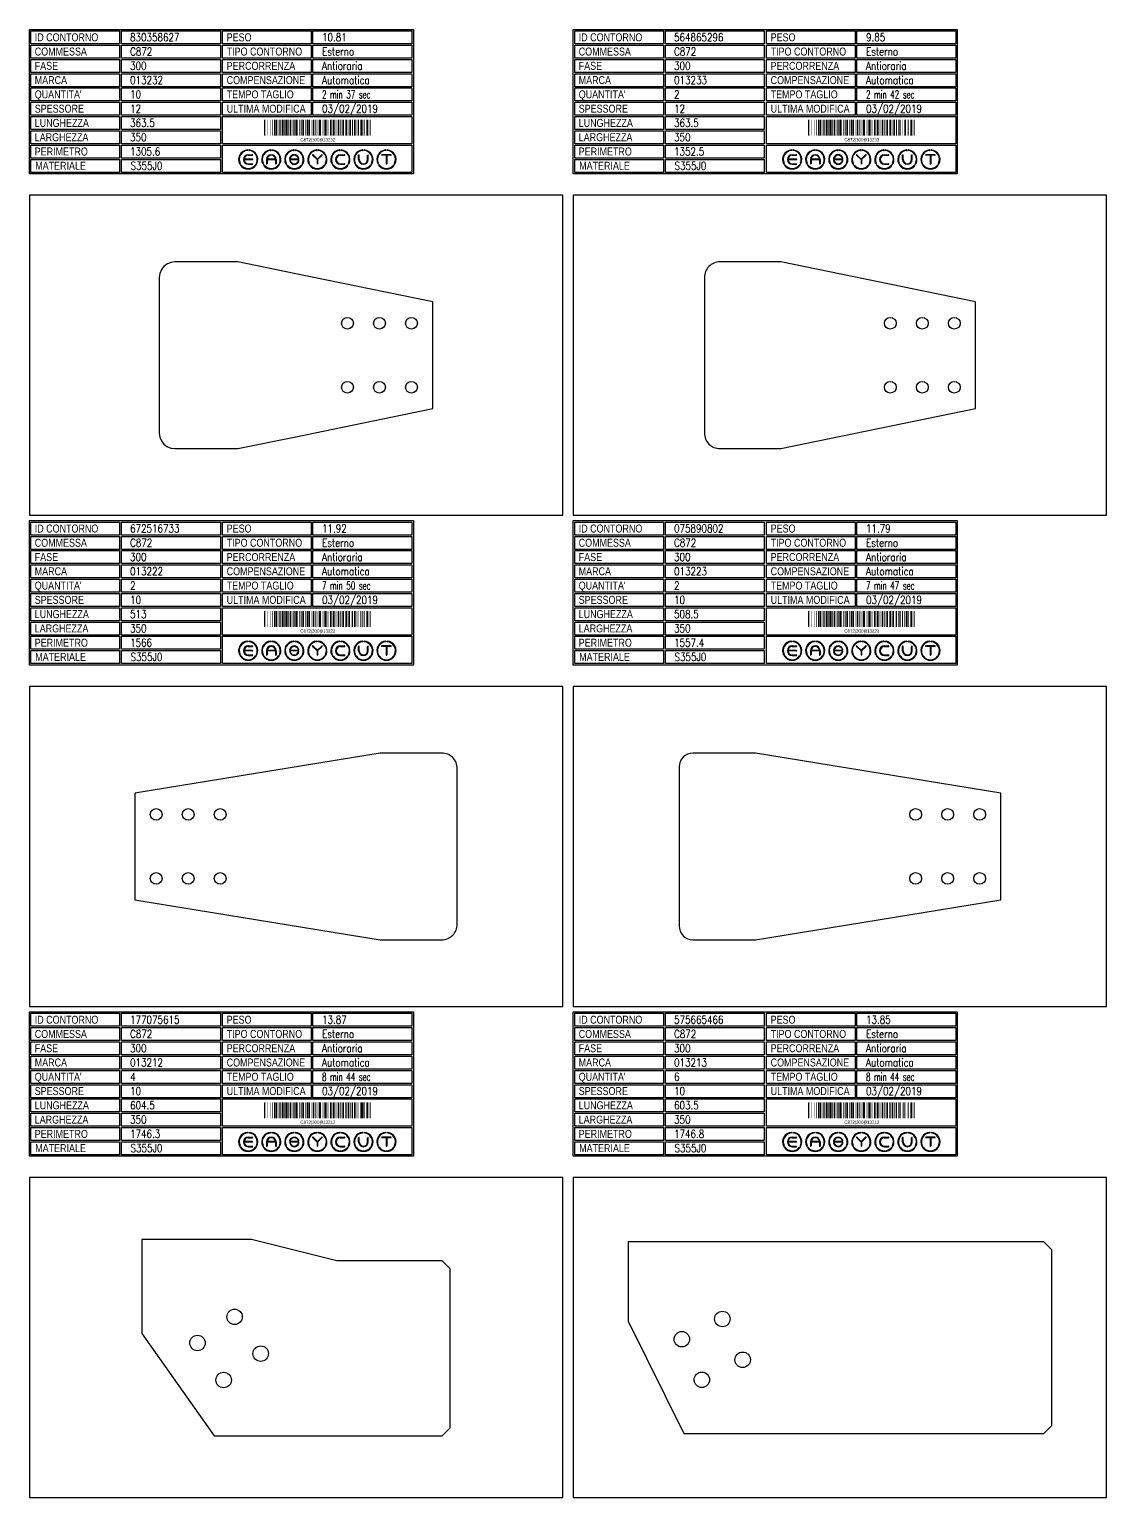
# Model space of a CAD drawing. Header units: millimetres. Extents: x 10000 to 53102, y 10000 to 35064.
# Drawn here: x 15100 to 17120, y 26175 to 28928 of the extents above; entities that cross this region are included whole.
import ezdxf
from ezdxf.enums import TextEntityAlignment as Align

# ---------------------------------------------------------------- set-up
doc = ezdxf.new("R2010")
doc.units = ezdxf.units.MM
doc.styles.add('EasyCutStyle', font='romans.shx', dxfattribs={"width": 0.8})
doc.styles.add('EasyCutStyle1', font='arial.ttf', dxfattribs={"width": 0.8})

# ---------------------------------------------------------------- blocks, each defined once
blk = doc.blocks.new('BlockShape01')
at = {"color": 253}
blk.add_lwpolyline([(0, 0), (720, 0), (720, -271), (0, -271)], close=True, dxfattribs=at)
at = {"color": 2}
for points in [[(3, -2.9), (169.3, -2.9), (169.3, -27.3), (3, -27.3)], [(3, -2.9), (169.3, -2.9), (169.3, -27.3), (3, -27.3)], [(361.9, -2.9), (528.3, -2.9), (528.3, -27.3), (361.9, -27.3)], [(3, -29.6), (169.3, -29.6), (169.3, -54), (3, -54)], [(361.9, -29.6), (528.3, -29.6), (528.3, -54), (361.9, -54)], [(3, -56.4), (169.3, -56.4), (169.3, -80.8), (3, -80.8)], [(361.9, -56.4), (528.3, -56.4), (528.3, -80.8), (361.9, -80.8)], [(3, -83.1), (169.3, -83.1), (169.3, -107.6), (3, -107.6)], [(3, -109.9), (169.3, -109.9), (169.3, -134.3), (3, -134.3)], [(361.9, -83.1), (528.3, -83.1), (528.3, -107.6), (361.9, -107.6)], [(361.9, -109.9), (528.3, -109.9), (528.3, -134.3), (361.9, -134.3)], [(3, -136.7), (169.3, -136.7), (169.3, -161.1), (3, -161.1)], [(361.9, -136.7), (528.3, -136.7), (528.3, -161.1), (361.9, -161.1)], [(3, -163.4), (169.3, -163.4), (169.3, -187.9), (3, -187.9)], [(3, -190.2), (169.3, -190.2), (169.3, -214.6), (3, -214.6)], [(3, -217), (169.3, -217), (169.3, -241.4), (3, -241.4)], [(3, -243.7), (169.3, -243.7), (169.3, -268.1), (3, -268.1)]]:
    blk.add_lwpolyline(points, close=True, dxfattribs=at)
at = {"color": 1}
for points in [[(172.7, -2.9), (358.1, -2.9), (358.1, -27.3), (172.7, -27.3)], [(531.6, -2.9), (717, -2.9), (717, -27.3), (531.6, -27.3)], [(172.7, -29.6), (358.1, -29.6), (358.1, -54), (172.7, -54)], [(531.6, -29.6), (717, -29.6), (717, -54), (531.6, -54)], [(172.7, -56.4), (358.1, -56.4), (358.1, -80.8), (172.7, -80.8)], [(531.6, -56.4), (717, -56.4), (717, -80.8), (531.6, -80.8)], [(172.7, -83.1), (358.1, -83.1), (358.1, -107.6), (172.7, -107.6)], [(172.7, -109.9), (358.1, -109.9), (358.1, -134.3), (172.7, -134.3)], [(531.6, -83.1), (717, -83.1), (717, -107.6), (531.6, -107.6)], [(531.6, -109.9), (717, -109.9), (717, -134.3), (531.6, -134.3)], [(172.7, -136.7), (358.1, -136.7), (358.1, -161.1), (172.7, -161.1)], [(531.6, -136.7), (717, -136.7), (717, -161.1), (531.6, -161.1)], [(172.7, -163.4), (358.1, -163.4), (358.1, -187.9), (172.7, -187.9)], [(361.9, -163.4), (717, -163.4), (717, -214.6), (361.9, -214.6)], [(172.7, -190.2), (358.1, -190.2), (358.1, -214.6), (172.7, -214.6)], [(172.7, -217), (358.1, -217), (358.1, -241.4), (172.7, -241.4)], [(361.9, -217), (717, -217), (717, -268.1), (361.9, -268.1)], [(172.7, -243.7), (358.1, -243.7), (358.1, -268.1), (172.7, -268.1)]]:
    blk.add_lwpolyline(points, close=True, dxfattribs=at)
at = {"color": 161, "style": 'EasyCutStyle1', "width": 0.8}
for s, p in [('ID CONTORNO', (10.1, -22.4)), ('PESO', (370, -22.4)), ('COMMESSA', (10.1, -49.1)), ('TIPO CONTORNO', (370, -49.1)), ('FASE', (10.1, -75.9)), ('PERCORRENZA', (370, -75.9)), ('MARCA', (10.1, -102.6)), ('COMPENSAZIONE', (370, -102.6)), ("QUANTITA'", (10.1, -129.4)), ('TEMPO TAGLIO', (370, -129.4)), ('SPESSORE', (10.1, -156.2)), ('ULTIMA MODIFICA', (370, -156.2)), ('LUNGHEZZA', (10.1, -182.9)), ('LARGHEZZA', (10.1, -209.7)), ('PERIMETRO', (10.1, -236.5)), ('MATERIALE', (11, -263.2))]:
    blk.add_text(s, height=15, dxfattribs=at).set_placement(p)
at = {"style": 'EasyCutStyle'}
for tag, p, width in [('IDSHAPE', (188.9, -22.4), 0.8), ('WEIGTHSHAPE', (548.8, -22.4), 0.8), ('ORDERSHAPE', (188.9, -49.1), 0.8), ('TYPESHAPE', (548.8, -49.1), 0.8), ('PHASESHAPE', (188.9, -75.9), 0.8), ('JOUSHAPE', (548.8, -75.9), 0.8), ('MKSHAPE', (188.9, -102.6), 0.8), ('COMPSHAPE', (548.8, -102.6), 0.8), ('QTASHAPE', (188.9, -129.4), 0.8), ('TIMECUTSHAPE', (548.8, -129.4), 0.65), ('TKSHAPE', (188.9, -156.2), 0.8), ('LASTMODIFYSHAPE', (548.8, -156.2), 0.8), ('LENGTHSHAPE', (188.9, -182.9), 0.8), ('HEIGHTSHAPE', (188.9, -209.7), 0.8), ('PERIMETERSHAPE', (188.9, -236.5), 0.8), ('MATSHAPE', (189.8, -263.2), 0.8)]:
    blk.add_attdef(tag, p, '', height=15, dxfattribs=dict(at, width=width))
blk = doc.blocks.new('Logo')
for color, points in [(140, [(-144.9, -7.2, -1), (-145.9, -7.6, -0.520567), (-131.2, 17.9, -1), (-131.1, 16.9, 0.520567)]), (256, [(-121.7, 0.5), (-137.5, 0.5, -0.394366), (-129.6, 7.9), (-121.7, 7.9, 1), (-121.7, 9), (-129.6, 9, 1), (-129.6, -9), (-121.7, -9, 1), (-121.7, -7.9), (-129.6, -7.9, -0.394366), (-137.5, -0.5), (-121.7, -0.5, 1)]), (140, [(-114.3, -7.2, 1), (-113.3, -7.6, 0.520567), (-128, 17.9, 0.916853), (-128.2, 16.9, 0.043377), (-128.1, 16.9, -0.520567)]), (140, [(-101.7, -7.2, -1), (-102.7, -7.6, -0.520567), (-88, 17.9, -1), (-87.9, 16.9, 0.520567)]), (140, [(-71.1, -7.2, 1), (-70.1, -7.6, 0.520567), (-84.8, 17.9, 1), (-84.9, 16.9, -0.520567)]), (140, [(-58.5, -7.2, -1), (-59.5, -7.6, -0.520567), (-44.8, 17.9, -1), (-44.7, 16.9, 0.520567)]), (256, [(-36.6, -0.5, -0.486114), (-35.5, -1.9, -0.776377), (-50.9, -2, 1), (-51.9, -2.3, 0.776377), (-34.5, -2.1, 0.486114), (-36.6, 0.5), (-49.8, 0.5, -0.486114), (-50.9, 1.9, -0.776377), (-35.5, 2, 1), (-34.5, 2.3, 0.776377), (-51.9, 2.1, 0.486114), (-49.8, -0.5)]), (140, [(-27.9, -7.2, 1), (-26.9, -7.6, 0.520567), (-41.6, 17.9, 1), (-41.7, 16.9, -0.520567)]), (140, [(-15.3, -7.2, -1), (-16.3, -7.6, -0.520567), (-1.6, 17.9, -1), (-1.5, 16.9, 0.520567)]), (256, [(0, 0.8), (-8.1, 8.8, 1), (-8.8, 8.1), (-0.5, -0.2), (-0.5, -7.9, 1), (0.5, -7.9), (0.5, -0.2), (8.8, 8.1, 1), (8.1, 8.8)]), (140, [(15.3, -7.2, 1), (16.3, -7.6, 0.520567), (1.6, 17.9, 1), (1.5, 16.9, -0.520567)]), (140, [(27.9, -7.2, -1), (26.9, -7.6, -0.520567), (41.6, 17.9, -1), (41.7, 16.9, 0.520567)]), (256, [(43.2, -9), (51.1, -9, 1), (51.1, -7.9), (43.2, -7.9, -1), (43.2, 7.9), (51.1, 7.9, 1), (51.1, 9), (43.2, 9, 1)]), (140, [(58.5, -7.2, 1), (59.5, -7.6, 0.520567), (44.8, 17.9, 1), (44.7, 16.9, -0.520567)]), (140, [(71.1, -7.2, -1), (70.1, -7.6, -0.520567), (84.8, 17.9, -1), (84.9, 16.9, 0.520567)]), (256, [(78.5, 0), (78.5, 7.9, 1), (77.4, 7.9), (77.4, 0, 1), (95.4, 0), (95.4, 7.9, 1), (94.3, 7.9), (94.3, 0, -1)]), (140, [(101.7, -7.2, 1), (102.7, -7.6, 0.520567), (88, 17.9, 1), (87.9, 16.9, -0.520567)]), (140, [(114.3, -7.2, -1), (113.3, -7.6, -0.520567), (128, 17.9, -1), (128.1, 16.9, 0.520567)]), (256, [(121.1, 9, 1), (121.1, 7.9), (129.1, 7.9), (129.1, -7.9, 1), (130.1, -7.9), (130.1, 7.9), (138.1, 7.9, 1), (138.1, 9)]), (140, [(144.9, -7.2, 1), (145.9, -7.6, 0.520567), (131.2, 17.9, 1), (131.1, 16.9, -0.520567)]), (140, [(-114.9, -10.3, 1), (-115.7, -9.7, -0.520567), (-143.5, -9.7, 1), (-144.3, -10.3, 0.520567)]), (140, [(-71.7, -10.3, 1), (-72.5, -9.7, -0.520567), (-100.3, -9.7, 1), (-101.1, -10.3, 0.520567)]), (140, [(-28.5, -10.3, 1), (-29.3, -9.7, -0.520567), (-57.1, -9.7, 1), (-57.9, -10.3, 0.520567)]), (140, [(14.7, -10.3, 1), (13.9, -9.7, -0.520567), (-13.9, -9.7, 1), (-14.7, -10.3, 0.520567)]), (140, [(57.9, -10.3, 1), (57.1, -9.7, -0.520567), (29.3, -9.7, 1), (28.5, -10.3, 0.520567)]), (140, [(101.1, -10.3, 1), (100.3, -9.7, -0.520567), (72.5, -9.7, 1), (71.7, -10.3, 0.520567)]), (140, [(144.3, -10.3, 1), (143.5, -9.7, -0.520567), (115.7, -9.7, 1), (114.9, -10.3, 0.520567)])]:
    blk.add_hatch(color=color).paths.add_polyline_path(points)
h = blk.add_hatch(color=256)
h.paths.add_polyline_path([(-78.5, -0.5), (-78.5, -7.9, 1), (-77.4, -7.9), (-77.4, 0, 1), (-95.4, 0), (-95.4, -7.9, 1), (-94.3, -7.9), (-94.3, -0.5)])
h.paths.add_polyline_path([(-94.3, 0.5, -0.933992), (-78.5, 0.5)], flags=16)
for p, q in [((-121.7, 0.5), (-137.5, 0.5)), ((-129.6, 9), (-121.7, 9)), ((-129.6, 7.9), (-121.7, 7.9)), ((-95.4, 0), (-95.4, -7.9)), ((-78.5, 0.5), (-94.3, 0.5)), ((-77.4, 0), (-77.4, -7.9)), ((-36.6, 0.5), (-49.8, 0.5)), ((-0.5, -0.2), (-8.8, 8.1)), ((0, 0.8), (-8.1, 8.8)), ((0, 0.8), (8.1, 8.8)), ((0.5, -0.2), (8.8, 8.1)), ((43.2, 9), (51.1, 9)), ((43.2, 7.9), (51.1, 7.9)), ((77.4, 0), (77.4, 7.9)), ((78.5, 0), (78.5, 7.9)), ((94.3, 0), (94.3, 7.9)), ((95.4, 0), (95.4, 7.9)), ((138.1, 9), (121.1, 9)), ((129.1, 7.9), (121.1, 7.9)), ((129.1, 7.9), (129.1, -7.9)), ((130.1, 7.9), (130.1, -7.9)), ((138.1, 7.9), (130.1, 7.9)), ((-121.7, -0.5), (-137.5, -0.5)), ((-129.6, -7.9), (-121.7, -7.9)), ((-129.6, -9), (-121.7, -9)), ((-94.3, -0.5), (-94.3, -7.9)), ((-78.5, -0.5), (-94.3, -0.5)), ((-78.5, -0.5), (-78.5, -7.9)), ((-36.6, -0.5), (-49.8, -0.5)), ((-0.5, -0.2), (-0.5, -7.9)), ((0.5, -0.2), (0.5, -7.9)), ((43.2, -7.9), (51.1, -7.9)), ((43.2, -9), (51.1, -9))]:
    blk.add_line(p, q)
at = {"color": 140}
for centre, radius, start, end in [((-129.6, 0), 18, 95, 205), ((-129.6, 0), 16.9, 95, 205), ((-131.1, 17.4), 0.54, 275, 95), ((-128.1, 17.4), 0.54, 85, 265), ((-129.6, 0), 16.9, 335, 85), ((-129.6, 0), 18, 335, 85), ((-86.4, 0), 18, 95, 205), ((-86.4, 0), 16.9, 95, 205), ((-87.9, 17.4), 0.54, 275, 95), ((-84.9, 17.4), 0.54, 85, 265), ((-86.4, 0), 16.9, 335, 85), ((-86.4, 0), 18, 335, 85), ((-43.2, 0), 18, 95, 205), ((-43.2, 0), 16.9, 95, 205), ((-44.7, 17.4), 0.54, 275, 95), ((-41.7, 17.4), 0.54, 85, 265), ((-43.2, 0), 16.9, 335, 85), ((-43.2, 0), 18, 335, 85), ((0, 0), 18, 95, 205), ((0, 0), 16.9, 95, 205), ((-1.5, 17.4), 0.54, 275, 95), ((1.5, 17.4), 0.54, 85, 265), ((0, 0), 16.9, 335, 85), ((0, 0), 18, 335, 85), ((43.2, 0), 18, 95, 205), ((43.2, 0), 16.9, 95, 205), ((41.7, 17.4), 0.54, 275, 95), ((44.7, 17.4), 0.54, 85, 265), ((43.2, 0), 16.9, 335, 85), ((43.2, 0), 18, 335, 85), ((86.4, 0), 18, 95, 205), ((86.4, 0), 16.9, 95, 205), ((84.9, 17.4), 0.54, 275, 95), ((87.9, 17.4), 0.54, 85, 265), ((86.4, 0), 16.9, 335, 85), ((86.4, 0), 18, 335, 85), ((129.6, 0), 18, 95, 205), ((129.6, 0), 16.9, 95, 205), ((128.1, 17.4), 0.54, 275, 95), ((131.1, 17.4), 0.54, 85, 265), ((129.6, 0), 16.9, 335, 85), ((129.6, 0), 18, 335, 85), ((-145.4, -7.4), 0.54, 205, 25), ((-143.9, -10), 0.54, 35, 215), ((-129.6, 0), 18, 215, 325), ((-129.6, 0), 16.9, 215, 325), ((-115.3, -10), 0.54, 325, 145), ((-113.8, -7.4), 0.54, 155, 335), ((-102.2, -7.4), 0.54, 205, 25), ((-100.7, -10), 0.54, 35, 215), ((-86.4, 0), 18, 215, 325), ((-86.4, 0), 16.9, 215, 325), ((-72.1, -10), 0.54, 325, 145), ((-70.6, -7.4), 0.54, 155, 335), ((-59, -7.4), 0.54, 205, 25), ((-57.5, -10), 0.54, 35, 215), ((-43.2, 0), 18, 215, 325), ((-43.2, 0), 16.9, 215, 325), ((-28.9, -10), 0.54, 325, 145), ((-27.4, -7.4), 0.54, 155, 335), ((-15.8, -7.4), 0.54, 205, 25), ((-14.3, -10), 0.54, 35, 215), ((0, 0), 18, 215, 325), ((0, 0), 16.9, 215, 325), ((14.3, -10), 0.54, 325, 145), ((15.8, -7.4), 0.54, 155, 335), ((27.4, -7.4), 0.54, 205, 25), ((28.9, -10), 0.54, 35, 215), ((43.2, 0), 18, 215, 325), ((43.2, 0), 16.9, 215, 325), ((57.5, -10), 0.54, 325, 145), ((59, -7.4), 0.54, 155, 335), ((70.6, -7.4), 0.54, 205, 25), ((72.1, -10), 0.54, 35, 215), ((86.4, 0), 18, 215, 325), ((86.4, 0), 16.9, 215, 325), ((100.7, -10), 0.54, 325, 145), ((102.2, -7.4), 0.54, 155, 335), ((113.8, -7.4), 0.54, 205, 25), ((115.3, -10), 0.54, 35, 215), ((129.6, 0), 18, 215, 325), ((129.6, 0), 16.9, 215, 325), ((143.9, -10), 0.54, 325, 145), ((145.4, -7.4), 0.54, 155, 335)]:
    blk.add_arc(centre, radius, start, end, dxfattribs=at)
for centre, radius, start, end in [((-129.6, 0), 9, 90, 270), ((-129.6, 0), 7.92, 90, 176.0904), ((-121.7, 8.5), 0.54, 270, 90), ((-121.7, 0), 0.54, 270, 90), ((-86.4, 0), 9, 0, 180), ((-86.4, 0), 7.92, 3.9096, 176.0904), ((-49.8, 1.6), 2.16, 166.2998, 270), ((-43.2, 0), 9, 15, 166.2998), ((-43.2, 0), 7.92, 15, 166.2998), ((-49.8, 1.6), 1.08, 166.2998, 270), ((-36.6, -1.6), 2.16, 346.2998, 90), ((-35, 2.2), 0.54, 195, 15), ((-8.5, 8.5), 0.54, 45, 225), ((8.5, 8.5), 0.54, 315, 135), ((43.2, 0), 9, 90, 270), ((43.2, 0), 7.92, 90, 270), ((51.1, 8.5), 0.54, 270, 90), ((77.9, 7.9), 0.54, 0, 180), ((86.4, 0), 9, 180, 0), ((86.4, 0), 7.92, 180, 0), ((94.9, 7.9), 0.54, 0, 180), ((121.1, 8.5), 0.54, 90, 270), ((138.1, 8.5), 0.54, 270, 90), ((-129.6, 0), 7.92, 183.9096, 270), ((-121.7, -8.5), 0.54, 270, 90), ((-94.9, -7.9), 0.54, 180, 0), ((-77.9, -7.9), 0.54, 180, 0), ((-51.4, -2.2), 0.54, 15, 195), ((-43.2, 0), 9, 195, 346.2998), ((-43.2, 0), 7.92, 195, 346.2998), ((-36.6, -1.6), 1.08, 346.2998, 90), ((0, -7.9), 0.54, 180, 0), ((51.1, -8.5), 0.54, 270, 90), ((129.6, -7.9), 0.54, 180, 0)]:
    blk.add_arc(centre, radius, start, end)
blk = doc.blocks.new('177075615_128', base_point=(342.3, -345))
at = {"linetype": 'Continuous'}
for points, const_width in [([(343.3, -345), (343.3, -315)], 2), ([(345.8, -345), (345.8, -315)], 1), ([(348.8, -345), (348.8, -315)], 1), ([(353.8, -345), (353.8, -315)], 1), ([(357.8, -345), (357.8, -315)], 1), ([(362.3, -345), (362.3, -315)], 2), ([(365.8, -345), (365.8, -315)], 3), ([(368.8, -345), (368.8, -315)], 1), ([(372.3, -345), (372.3, -315)], 2), ([(376.8, -345), (376.8, -315)], 3), ([(380.3, -345), (380.3, -315)], 2), ([(383.8, -345), (383.8, -315)], 3), ([(387.3, -345), (387.3, -315)], 2), ([(391.8, -345), (391.8, -315)], 3), ([(395.8, -345), (395.8, -315)], 1), ([(397.8, -345), (397.8, -315)], 1), ([(399.8, -345), (399.8, -315)], 1), ([(403.3, -345), (403.3, -315)], 4), ([(409.3, -345), (409.3, -315)], 2), ([(412.8, -345), (412.8, -315)], 1), ([(415.8, -345), (415.8, -315)], 3), ([(419.8, -345), (419.8, -315)], 1), ([(423.8, -345), (423.8, -315)], 3), ([(427.3, -345), (427.3, -315)], 2), ([(430.8, -345), (430.8, -315)], 1), ([(434.8, -345), (434.8, -315)], 3), ([(438.3, -345), (438.3, -315)], 2), ([(441.8, -345), (441.8, -315)], 1), ([(443.8, -345), (443.8, -315)], 1), ([(447.3, -345), (447.3, -315)], 4), ([(452.8, -345), (452.8, -315)], 1), ([(456.8, -345), (456.8, -315)], 3), ([(460.3, -345), (460.3, -315)], 2), ([(463.8, -345), (463.8, -315)], 1), ([(467.8, -345), (467.8, -315)], 3), ([(472.3, -345), (472.3, -315)], 2), ([(475.3, -345), (475.3, -315)], 2), ([(478.8, -345), (478.8, -315)], 1), ([(481.8, -345), (481.8, -315)], 3), ([(486.3, -345), (486.3, -315)], 2), ([(490.8, -345), (490.8, -315)], 3), ([(494.8, -345), (494.8, -315)], 1), ([(496.8, -345), (496.8, -315)], 1), ([(500.8, -345), (500.8, -315)], 3), ([(505.3, -345), (505.3, -315)], 2), ([(508.3, -345), (508.3, -315)], 2), ([(512.8, -345), (512.8, -315)], 3), ([(516.8, -345), (516.8, -315)], 1), ([(518.8, -345), (518.8, -315)], 1), ([(522.8, -345), (522.8, -315)], 1), ([(526.3, -345), (526.3, -315)], 4), ([(530.3, -345), (530.3, -315)], 2), ([(535.8, -345), (535.8, -315)], 3), ([(538.8, -345), (538.8, -315)], 1), ([(541.3, -345), (541.3, -315)], 2)]:
    blk.add_lwpolyline(points, dxfattribs=dict(at, const_width=const_width))
blk.add_text('C872|300|013212', height=6).set_placement((443.3, -355.5), align=Align.CENTER)
blk = doc.blocks.new('575665466_128', base_point=(341.7, -345))
at = {"linetype": 'Continuous'}
for points, const_width in [([(342.7, -345), (342.7, -315)], 2), ([(345.2, -345), (345.2, -315)], 1), ([(348.2, -345), (348.2, -315)], 1), ([(353.2, -345), (353.2, -315)], 1), ([(357.2, -345), (357.2, -315)], 1), ([(361.7, -345), (361.7, -315)], 2), ([(365.2, -345), (365.2, -315)], 3), ([(368.2, -345), (368.2, -315)], 1), ([(371.7, -345), (371.7, -315)], 2), ([(376.2, -345), (376.2, -315)], 3), ([(379.7, -345), (379.7, -315)], 2), ([(383.2, -345), (383.2, -315)], 3), ([(386.7, -345), (386.7, -315)], 2), ([(391.2, -345), (391.2, -315)], 3), ([(395.2, -345), (395.2, -315)], 1), ([(397.2, -345), (397.2, -315)], 1), ([(399.2, -345), (399.2, -315)], 1), ([(402.7, -345), (402.7, -315)], 4), ([(408.7, -345), (408.7, -315)], 2), ([(412.2, -345), (412.2, -315)], 1), ([(415.2, -345), (415.2, -315)], 3), ([(419.2, -345), (419.2, -315)], 1), ([(423.2, -345), (423.2, -315)], 3), ([(426.7, -345), (426.7, -315)], 2), ([(430.2, -345), (430.2, -315)], 1), ([(434.2, -345), (434.2, -315)], 3), ([(437.7, -345), (437.7, -315)], 2), ([(441.2, -345), (441.2, -315)], 1), ([(443.2, -345), (443.2, -315)], 1), ([(446.7, -345), (446.7, -315)], 4), ([(452.2, -345), (452.2, -315)], 1), ([(456.2, -345), (456.2, -315)], 3), ([(459.7, -345), (459.7, -315)], 2), ([(463.2, -345), (463.2, -315)], 1), ([(467.2, -345), (467.2, -315)], 3), ([(471.7, -345), (471.7, -315)], 2), ([(474.7, -345), (474.7, -315)], 2), ([(478.2, -345), (478.2, -315)], 1), ([(481.2, -345), (481.2, -315)], 3), ([(485.7, -345), (485.7, -315)], 2), ([(490.2, -345), (490.2, -315)], 3), ([(494.2, -345), (494.2, -315)], 1), ([(496.2, -345), (496.2, -315)], 1), ([(500.2, -345), (500.2, -315)], 3), ([(504.7, -345), (504.7, -315)], 2), ([(507.7, -345), (507.7, -315)], 2), ([(511.2, -345), (511.2, -315)], 1), ([(514.2, -345), (514.2, -315)], 3), ([(518.2, -345), (518.2, -315)], 1), ([(521.7, -345), (521.7, -315)], 2), ([(525.2, -345), (525.2, -315)], 1), ([(529.7, -345), (529.7, -315)], 2), ([(535.2, -345), (535.2, -315)], 3), ([(538.2, -345), (538.2, -315)], 1), ([(540.7, -345), (540.7, -315)], 2)]:
    blk.add_lwpolyline(points, dxfattribs=dict(at, const_width=const_width))
blk.add_text('C872|300|013213', height=6).set_placement((442.7, -355.5), align=Align.CENTER)
blk = doc.blocks.new('672516733_128', base_point=(296.5, -345))
at = {"linetype": 'Continuous'}
for points, const_width in [([(297.5, -345), (297.5, -315)], 2), ([(300, -345), (300, -315)], 1), ([(303, -345), (303, -315)], 1), ([(308, -345), (308, -315)], 1), ([(312, -345), (312, -315)], 1), ([(316.5, -345), (316.5, -315)], 2), ([(320, -345), (320, -315)], 3), ([(323, -345), (323, -315)], 1), ([(326.5, -345), (326.5, -315)], 2), ([(331, -345), (331, -315)], 3), ([(334.5, -345), (334.5, -315)], 2), ([(338, -345), (338, -315)], 3), ([(341.5, -345), (341.5, -315)], 2), ([(346, -345), (346, -315)], 3), ([(350, -345), (350, -315)], 1), ([(352, -345), (352, -315)], 1), ([(354, -345), (354, -315)], 1), ([(357.5, -345), (357.5, -315)], 4), ([(363.5, -345), (363.5, -315)], 2), ([(367, -345), (367, -315)], 1), ([(370, -345), (370, -315)], 3), ([(374, -345), (374, -315)], 1), ([(378, -345), (378, -315)], 3), ([(381.5, -345), (381.5, -315)], 2), ([(385, -345), (385, -315)], 1), ([(389, -345), (389, -315)], 3), ([(392.5, -345), (392.5, -315)], 2), ([(396, -345), (396, -315)], 1), ([(398, -345), (398, -315)], 1), ([(401.5, -345), (401.5, -315)], 4), ([(407, -345), (407, -315)], 1), ([(411, -345), (411, -315)], 3), ([(414.5, -345), (414.5, -315)], 2), ([(418, -345), (418, -315)], 1), ([(422, -345), (422, -315)], 3), ([(426.5, -345), (426.5, -315)], 2), ([(429.5, -345), (429.5, -315)], 2), ([(433, -345), (433, -315)], 1), ([(436, -345), (436, -315)], 3), ([(440.5, -345), (440.5, -315)], 2), ([(445, -345), (445, -315)], 3), ([(449, -345), (449, -315)], 1), ([(451.5, -345), (451.5, -315)], 2), ([(456, -345), (456, -315)], 3), ([(460, -345), (460, -315)], 1), ([(462.5, -345), (462.5, -315)], 2), ([(467, -345), (467, -315)], 3), ([(471, -345), (471, -315)], 1), ([(473, -345), (473, -315)], 1), ([(477, -345), (477, -315)], 1), ([(480.5, -345), (480.5, -315)], 2), ([(484.5, -345), (484.5, -315)], 2), ([(490, -345), (490, -315)], 3), ([(493, -345), (493, -315)], 1), ([(495.5, -345), (495.5, -315)], 2)]:
    blk.add_lwpolyline(points, dxfattribs=dict(at, const_width=const_width))
blk.add_text('C872|300|013222', height=6).set_placement((397.5, -355.5), align=Align.CENTER)
blk = doc.blocks.new('075890802_128', base_point=(294.2, -345))
at = {"linetype": 'Continuous'}
for points, const_width in [([(295.2, -345), (295.2, -315)], 2), ([(297.7, -345), (297.7, -315)], 1), ([(300.7, -345), (300.7, -315)], 1), ([(305.7, -345), (305.7, -315)], 1), ([(309.7, -345), (309.7, -315)], 1), ([(314.2, -345), (314.2, -315)], 2), ([(317.7, -345), (317.7, -315)], 3), ([(320.7, -345), (320.7, -315)], 1), ([(324.2, -345), (324.2, -315)], 2), ([(328.7, -345), (328.7, -315)], 3), ([(332.2, -345), (332.2, -315)], 2), ([(335.7, -345), (335.7, -315)], 3), ([(339.2, -345), (339.2, -315)], 2), ([(343.7, -345), (343.7, -315)], 3), ([(347.7, -345), (347.7, -315)], 1), ([(349.7, -345), (349.7, -315)], 1), ([(351.7, -345), (351.7, -315)], 1), ([(355.2, -345), (355.2, -315)], 4), ([(361.2, -345), (361.2, -315)], 2), ([(364.7, -345), (364.7, -315)], 1), ([(367.7, -345), (367.7, -315)], 3), ([(371.7, -345), (371.7, -315)], 1), ([(375.7, -345), (375.7, -315)], 3), ([(379.2, -345), (379.2, -315)], 2), ([(382.7, -345), (382.7, -315)], 1), ([(386.7, -345), (386.7, -315)], 3), ([(390.2, -345), (390.2, -315)], 2), ([(393.7, -345), (393.7, -315)], 1), ([(395.7, -345), (395.7, -315)], 1), ([(399.2, -345), (399.2, -315)], 4), ([(404.7, -345), (404.7, -315)], 1), ([(408.7, -345), (408.7, -315)], 3), ([(412.2, -345), (412.2, -315)], 2), ([(415.7, -345), (415.7, -315)], 1), ([(419.7, -345), (419.7, -315)], 3), ([(424.2, -345), (424.2, -315)], 2), ([(427.2, -345), (427.2, -315)], 2), ([(430.7, -345), (430.7, -315)], 1), ([(433.7, -345), (433.7, -315)], 3), ([(438.2, -345), (438.2, -315)], 2), ([(442.7, -345), (442.7, -315)], 3), ([(446.7, -345), (446.7, -315)], 1), ([(449.2, -345), (449.2, -315)], 2), ([(453.7, -345), (453.7, -315)], 3), ([(457.7, -345), (457.7, -315)], 1), ([(460.2, -345), (460.2, -315)], 2), ([(463.7, -345), (463.7, -315)], 1), ([(466.7, -345), (466.7, -315)], 3), ([(471.2, -345), (471.2, -315)], 2), ([(474.7, -345), (474.7, -315)], 1), ([(478.7, -345), (478.7, -315)], 3), ([(482.2, -345), (482.2, -315)], 2), ([(487.7, -345), (487.7, -315)], 3), ([(490.7, -345), (490.7, -315)], 1), ([(493.2, -345), (493.2, -315)], 2)]:
    blk.add_lwpolyline(points, dxfattribs=dict(at, const_width=const_width))
blk.add_text('C872|300|013223', height=6).set_placement((395.2, -355.5), align=Align.CENTER)
blk = doc.blocks.new('830358627_128', base_point=(221.8, -345))
at = {"linetype": 'Continuous'}
for points, const_width in [([(222.8, -345), (222.8, -315)], 2), ([(225.3, -345), (225.3, -315)], 1), ([(228.3, -345), (228.3, -315)], 1), ([(233.3, -345), (233.3, -315)], 1), ([(237.3, -345), (237.3, -315)], 1), ([(241.8, -345), (241.8, -315)], 2), ([(245.3, -345), (245.3, -315)], 3), ([(248.3, -345), (248.3, -315)], 1), ([(251.8, -345), (251.8, -315)], 2), ([(256.3, -345), (256.3, -315)], 3), ([(259.8, -345), (259.8, -315)], 2), ([(263.3, -345), (263.3, -315)], 3), ([(266.8, -345), (266.8, -315)], 2), ([(271.3, -345), (271.3, -315)], 3), ([(275.3, -345), (275.3, -315)], 1), ([(277.3, -345), (277.3, -315)], 1), ([(279.3, -345), (279.3, -315)], 1), ([(282.8, -345), (282.8, -315)], 4), ([(288.8, -345), (288.8, -315)], 2), ([(292.3, -345), (292.3, -315)], 1), ([(295.3, -345), (295.3, -315)], 3), ([(299.3, -345), (299.3, -315)], 1), ([(303.3, -345), (303.3, -315)], 3), ([(306.8, -345), (306.8, -315)], 2), ([(310.3, -345), (310.3, -315)], 1), ([(314.3, -345), (314.3, -315)], 3), ([(317.8, -345), (317.8, -315)], 2), ([(321.3, -345), (321.3, -315)], 1), ([(323.3, -345), (323.3, -315)], 1), ([(326.8, -345), (326.8, -315)], 4), ([(332.3, -345), (332.3, -315)], 1), ([(336.3, -345), (336.3, -315)], 3), ([(339.8, -345), (339.8, -315)], 2), ([(343.3, -345), (343.3, -315)], 1), ([(347.3, -345), (347.3, -315)], 3), ([(351.8, -345), (351.8, -315)], 2), ([(354.8, -345), (354.8, -315)], 2), ([(358.3, -345), (358.3, -315)], 1), ([(361.3, -345), (361.3, -315)], 3), ([(365.8, -345), (365.8, -315)], 2), ([(370.3, -345), (370.3, -315)], 3), ([(374.3, -345), (374.3, -315)], 1), ([(376.8, -345), (376.8, -315)], 2), ([(380.3, -345), (380.3, -315)], 1), ([(383.3, -345), (383.3, -315)], 3), ([(387.8, -345), (387.8, -315)], 2), ([(392.3, -345), (392.3, -315)], 3), ([(396.3, -345), (396.3, -315)], 1), ([(398.8, -345), (398.8, -315)], 2), ([(402.3, -345), (402.3, -315)], 1), ([(405.3, -345), (405.3, -315)], 3), ([(409.8, -345), (409.8, -315)], 2), ([(415.3, -345), (415.3, -315)], 3), ([(418.3, -345), (418.3, -315)], 1), ([(420.8, -345), (420.8, -315)], 2)]:
    blk.add_lwpolyline(points, dxfattribs=dict(at, const_width=const_width))
blk.add_text('C872|300|013232', height=6).set_placement((322.8, -355.5), align=Align.CENTER)
blk = doc.blocks.new('564865296_128', base_point=(221.8, -345))
at = {"linetype": 'Continuous'}
for points, const_width in [([(222.8, -345), (222.8, -315)], 2), ([(225.3, -345), (225.3, -315)], 1), ([(228.3, -345), (228.3, -315)], 1), ([(233.3, -345), (233.3, -315)], 1), ([(237.3, -345), (237.3, -315)], 1), ([(241.8, -345), (241.8, -315)], 2), ([(245.3, -345), (245.3, -315)], 3), ([(248.3, -345), (248.3, -315)], 1), ([(251.8, -345), (251.8, -315)], 2), ([(256.3, -345), (256.3, -315)], 3), ([(259.8, -345), (259.8, -315)], 2), ([(263.3, -345), (263.3, -315)], 3), ([(266.8, -345), (266.8, -315)], 2), ([(271.3, -345), (271.3, -315)], 3), ([(275.3, -345), (275.3, -315)], 1), ([(277.3, -345), (277.3, -315)], 1), ([(279.3, -345), (279.3, -315)], 1), ([(282.8, -345), (282.8, -315)], 4), ([(288.8, -345), (288.8, -315)], 2), ([(292.3, -345), (292.3, -315)], 1), ([(295.3, -345), (295.3, -315)], 3), ([(299.3, -345), (299.3, -315)], 1), ([(303.3, -345), (303.3, -315)], 3), ([(306.8, -345), (306.8, -315)], 2), ([(310.3, -345), (310.3, -315)], 1), ([(314.3, -345), (314.3, -315)], 3), ([(317.8, -345), (317.8, -315)], 2), ([(321.3, -345), (321.3, -315)], 1), ([(323.3, -345), (323.3, -315)], 1), ([(326.8, -345), (326.8, -315)], 4), ([(332.3, -345), (332.3, -315)], 1), ([(336.3, -345), (336.3, -315)], 3), ([(339.8, -345), (339.8, -315)], 2), ([(343.3, -345), (343.3, -315)], 1), ([(347.3, -345), (347.3, -315)], 3), ([(351.8, -345), (351.8, -315)], 2), ([(354.8, -345), (354.8, -315)], 2), ([(358.3, -345), (358.3, -315)], 1), ([(361.3, -345), (361.3, -315)], 3), ([(365.8, -345), (365.8, -315)], 2), ([(370.3, -345), (370.3, -315)], 3), ([(374.3, -345), (374.3, -315)], 1), ([(376.8, -345), (376.8, -315)], 2), ([(380.3, -345), (380.3, -315)], 1), ([(383.3, -345), (383.3, -315)], 3), ([(387.8, -345), (387.8, -315)], 2), ([(391.3, -345), (391.3, -315)], 1), ([(394.3, -345), (394.3, -315)], 3), ([(398.3, -345), (398.3, -315)], 1), ([(402.3, -345), (402.3, -315)], 1), ([(404.8, -345), (404.8, -315)], 2), ([(409.8, -345), (409.8, -315)], 2), ([(415.3, -345), (415.3, -315)], 3), ([(418.3, -345), (418.3, -315)], 1), ([(420.8, -345), (420.8, -315)], 2)]:
    blk.add_lwpolyline(points, dxfattribs=dict(at, const_width=const_width))
blk.add_text('C872|300|013233', height=6).set_placement((322.8, -355.5), align=Align.CENTER)

msp = doc.modelspace()

# ---------------------------------------------------------------- linework, layer by layer
for p, q in [((16100, 28617), (15100, 28617)), ((15100, 28617), (15100, 28017)), ((16100, 28017), (16100, 28617)), ((17120, 28617), (16120, 28617)), ((16120, 28617), (16120, 28017)), ((17120, 28017), (17120, 28617)), ((15100, 28017), (16100, 28017)), ((16120, 28017), (17120, 28017)), ((16100, 27696), (15100, 27696)), ((15100, 27696), (15100, 27096)), ((16100, 27096), (16100, 27696)), ((17120, 27696), (16120, 27696)), ((16120, 27696), (16120, 27096)), ((17120, 27096), (17120, 27696)), ((15100, 27096), (16100, 27096)), ((16120, 27096), (17120, 27096)), ((16100, 26775), (15100, 26775)), ((15100, 26775), (15100, 26175)), ((16100, 26175), (16100, 26775)), ((17120, 26775), (16120, 26775)), ((16120, 26775), (16120, 26175)), ((17120, 26175), (17120, 26775)), ((15100, 26175), (16100, 26175)), ((16120, 26175), (17120, 26175))]:
    msp.add_line(p, q)
at = {"color": 2}
for points in [[(15372.5, 28142), (15491, 28142), (15596.5, 28163.5), (15856.5, 28217), (15856.5, 28417), (15596.5, 28470.5), (15491, 28492), (15372.5, 28492), (15365, 28491), (15358, 28488), (15352, 28483.5), (15347.5, 28477.5), (15344.5, 28470.5), (15343.5, 28463), (15343.5, 28171), (15344.5, 28163.5), (15347.5, 28156.5), (15352, 28150.5), (15358, 28146), (15365, 28143)], [(15446.8, 26291), (15874.3, 26291), (15889.3, 26306), (15889.3, 26604), (15874.3, 26619), (15676.3, 26619), (15516.3, 26659), (15310.8, 26659), (15310.8, 26482.5)], [(16327, 26295.5), (17002, 26295.5), (17017, 26310.5), (17017, 26639.5), (17002, 26654.5), (16223, 26654.5), (16223, 26506)]]:
    msp.add_lwpolyline(points, close=True, dxfattribs=at)
for points in [[(16509.3, 28142), (16874.3, 28217), (16874.3, 28417), (16509.3, 28492), (16394.8, 28492, 0.414214), (16365.8, 28463), (16365.8, 28171, 0.414214), (16394.8, 28142)], [(15757.8, 27221), (15873.3, 27221, 0.414214), (15902.3, 27250), (15902.3, 27542, 0.414214), (15873.3, 27571), (15757.8, 27571), (15297.8, 27496), (15297.8, 27296)], [(16461.3, 27221), (16921.8, 27296), (16921.8, 27496), (16461.3, 27571), (16344.3, 27571, 0.414214), (16318.3, 27545), (16318.3, 27247, 0.414214), (16344.3, 27221)]]:
    msp.add_lwpolyline(points, format="xyb", close=True, dxfattribs=at)
at = {"color": 4}
for centre, radius in [((15696.5, 28377), 11), ((15756.5, 28377), 11), ((15816.5, 28377), 11), ((16714.3, 28377), 11), ((16774.3, 28377), 11), ((16834.3, 28377), 11), ((15696.5, 28257), 11), ((15756.5, 28257), 11), ((15816.5, 28257), 11), ((16714.3, 28257), 11), ((16774.3, 28257), 11), ((16834.3, 28257), 11), ((15337.8, 27456), 11), ((15397.8, 27456), 11), ((15457.8, 27456), 11), ((16761.8, 27456), 11), ((16821.8, 27456), 11), ((16881.8, 27456), 11), ((15337.8, 27336), 11), ((15397.8, 27336), 11), ((15457.8, 27336), 11), ((16761.8, 27336), 11), ((16821.8, 27336), 11), ((16881.8, 27336), 11), ((15484.8, 26514), 14.5), ((16399.5, 26510), 14.5), ((16323.5, 26472), 14.5), ((15415.3, 26465), 14.5), ((15533.8, 26445), 14.5), ((16437.5, 26433.5), 14.5), ((15464.3, 26395.5), 14.5), ((16361, 26396), 14.5)]:
    msp.add_circle(centre, radius, dxfattribs=at)

# ---------------------------------------------------------------- block references
for p, values in [((15100, 28928), {'IDSHAPE': '830358627', 'ORDERSHAPE': 'C872', 'PHASESHAPE': '300', 'MKSHAPE': '013232', 'TKSHAPE': '12', 'LENGTHSHAPE': '363.5', 'HEIGHTSHAPE': '350', 'MATSHAPE': 'S355J0', 'LASTMODIFYSHAPE': '03/02/2019', 'PERIMETERSHAPE': '1305.6', 'WEIGTHSHAPE': '10.81', 'TYPESHAPE': 'Esterno', 'JOUSHAPE': 'Antioraria', 'COMPSHAPE': 'Automatica', 'TIMECUTSHAPE': '2 min 37 sec', 'QTASHAPE': '10'}), ((16120, 28928), {'IDSHAPE': '564865296', 'ORDERSHAPE': 'C872', 'PHASESHAPE': '300', 'MKSHAPE': '013233', 'TKSHAPE': '12', 'LENGTHSHAPE': '363.5', 'HEIGHTSHAPE': '350', 'MATSHAPE': 'S355J0', 'LASTMODIFYSHAPE': '03/02/2019', 'PERIMETERSHAPE': '1352.5', 'WEIGTHSHAPE': '9.85', 'TYPESHAPE': 'Esterno', 'JOUSHAPE': 'Antioraria', 'COMPSHAPE': 'Automatica', 'TIMECUTSHAPE': '2 min 42 sec', 'QTASHAPE': '2'}), ((15100, 28007), {'IDSHAPE': '672516733', 'ORDERSHAPE': 'C872', 'PHASESHAPE': '300', 'MKSHAPE': '013222', 'TKSHAPE': '10', 'LENGTHSHAPE': '513', 'HEIGHTSHAPE': '350', 'MATSHAPE': 'S355J0', 'LASTMODIFYSHAPE': '03/02/2019', 'PERIMETERSHAPE': '1566', 'WEIGTHSHAPE': '11.92', 'TYPESHAPE': 'Esterno', 'JOUSHAPE': 'Antioraria', 'COMPSHAPE': 'Automatica', 'TIMECUTSHAPE': '7 min 50 sec', 'QTASHAPE': '2'}), ((16120, 28007), {'IDSHAPE': '075890802', 'ORDERSHAPE': 'C872', 'PHASESHAPE': '300', 'MKSHAPE': '013223', 'TKSHAPE': '10', 'LENGTHSHAPE': '508.5', 'HEIGHTSHAPE': '350', 'MATSHAPE': 'S355J0', 'LASTMODIFYSHAPE': '03/02/2019', 'PERIMETERSHAPE': '1557.4', 'WEIGTHSHAPE': '11.79', 'TYPESHAPE': 'Esterno', 'JOUSHAPE': 'Antioraria', 'COMPSHAPE': 'Automatica', 'TIMECUTSHAPE': '7 min 47 sec', 'QTASHAPE': '2'}), ((15100, 27086), {'IDSHAPE': '177075615', 'ORDERSHAPE': 'C872', 'PHASESHAPE': '300', 'MKSHAPE': '013212', 'TKSHAPE': '10', 'LENGTHSHAPE': '604.5', 'HEIGHTSHAPE': '350', 'MATSHAPE': 'S355J0', 'LASTMODIFYSHAPE': '03/02/2019', 'PERIMETERSHAPE': '1746.3', 'WEIGTHSHAPE': '13.87', 'TYPESHAPE': 'Esterno', 'JOUSHAPE': 'Antioraria', 'COMPSHAPE': 'Automatica', 'TIMECUTSHAPE': '8 min 44 sec', 'QTASHAPE': '4'}), ((16120, 27086), {'IDSHAPE': '575665466', 'ORDERSHAPE': 'C872', 'PHASESHAPE': '300', 'MKSHAPE': '013213', 'TKSHAPE': '10', 'LENGTHSHAPE': '603.5', 'HEIGHTSHAPE': '350', 'MATSHAPE': 'S355J0', 'LASTMODIFYSHAPE': '03/02/2019', 'PERIMETERSHAPE': '1746.8', 'WEIGTHSHAPE': '13.85', 'TYPESHAPE': 'Esterno', 'JOUSHAPE': 'Antioraria', 'COMPSHAPE': 'Automatica', 'TIMECUTSHAPE': '8 min 44 sec', 'QTASHAPE': '6'})]:
    msp.add_blockref('BlockShape01', p).add_auto_attribs(values)
for name, p in [('830358627_128', (15540, 28728.5)), ('564865296_128', (16560, 28728.5)), ('Logo', (15640, 28684)), ('Logo', (16660, 28684)), ('672516733_128', (15540, 27807.5)), ('075890802_128', (16560, 27807.5)), ('Logo', (15640, 27763)), ('Logo', (16660, 27763)), ('177075615_128', (15540, 26886.5)), ('575665466_128', (16560, 26886.5)), ('Logo', (15640, 26842)), ('Logo', (16660, 26842))]:
    msp.add_blockref(name, p)

doc.saveas('drawing.dxf')
